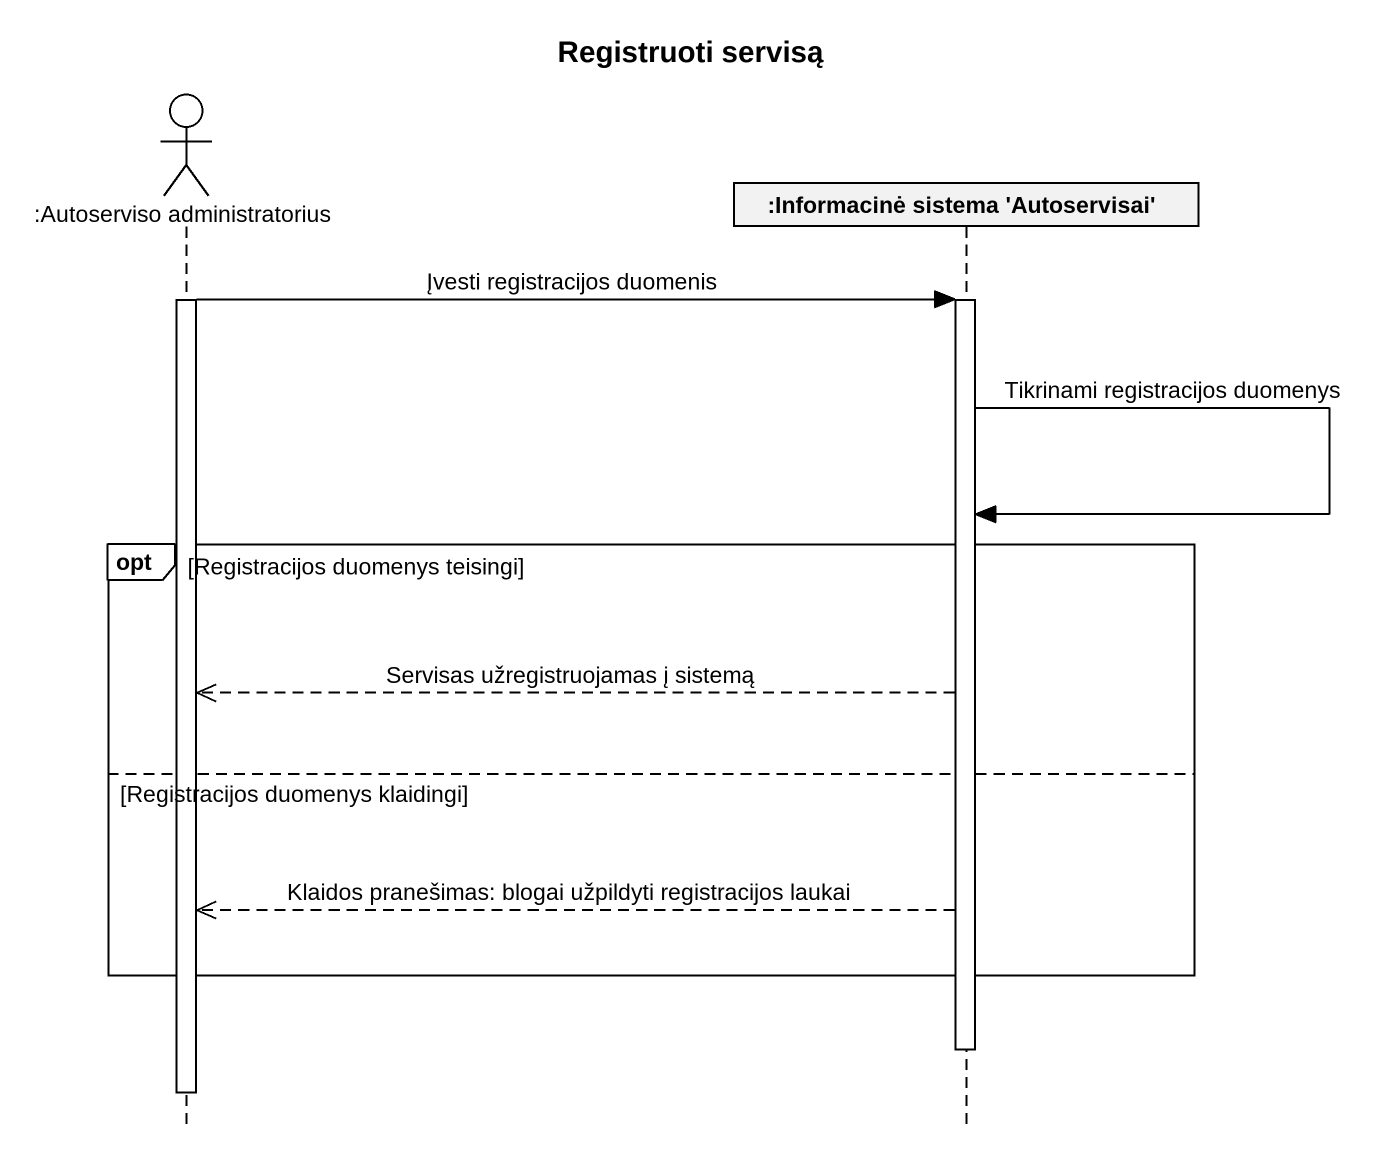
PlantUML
@startuml
title Registruoti servisą
hide footbox
actor ":Autoserviso administratorius" as Autoserviso_administratorius
participant ":Informacinė sistema 'Autoservisai'" as Informacinė_sistema

activate Autoserviso_administratorius
Autoserviso_administratorius -> Informacinė_sistema : Įvesti registracijos duomenis
activate Informacinė_sistema
Informacinė_sistema -> Informacinė_sistema : Tikrinami registracijos duomenys
opt Registracijos duomenys teisingi
  Informacinė_sistema -->> Autoserviso_administratorius : Servisas užregistruojamas į sistemą
else Registracijos duomenys klaidingi
  Informacinė_sistema -->> Autoserviso_administratorius : Klaidos pranešimas: blogai užpildyti registracijos laukai
end
deactivate Informacinė_sistema
deactivate Autoserviso_administratorius
@enduml
